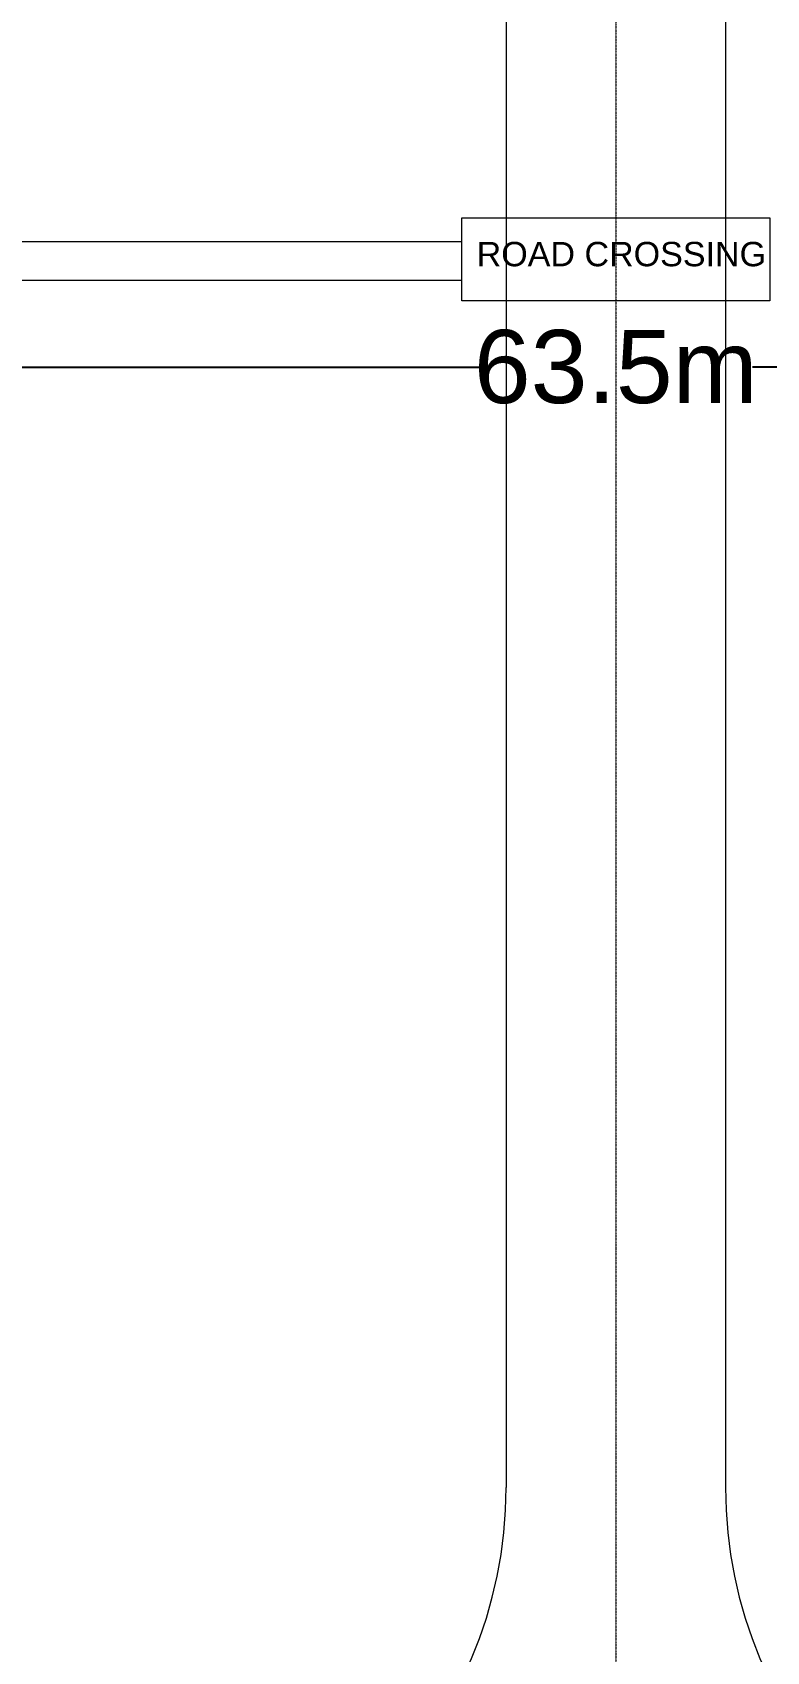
# Model space of a CAD drawing. Header units: inches. Extents: x 19 to 664121, y 34 to 210034.
# Drawn here: x 160805 to 175868, y 114477 to 147694 of the extents above; entities that cross this region are included whole.
import ezdxf

# ---------------------------------------------------------------- set-up
doc = ezdxf.new("R2010")
doc.units = ezdxf.units.IN
doc.header["$MEASUREMENT"] = 0
doc.linetypes.add('DASHDOT2', pattern=[0.5, 0.25, -0.125, 0, -0.125])
doc.layers.add('Cable Trench', color=7, linetype='Continuous', lineweight=13)
doc.layers.add('Layout', color=6, linetype='Continuous', lineweight=20)
doc.styles.get("Standard").update_dxf_attribs({"font": 'arial.ttf'})
doc.dimstyles.get("Standard").update_dxf_attribs({"dimtxt": 0.18, "dimasz": 0.18, "dimexe": 0.18, "dimexo": 0.0625, "dimgap": 0.09, "dimtad": 0, "dimtih": 1, "dimtoh": 1, "dimdec": 4, "dimzin": 0, "dimdsep": 46, "dimtxsty": 'Standard', "dimcen": 0.09, "dimadec": 0, "dimazin": 0, "dimtfac": 1, "dimtdec": 4, "dimtofl": 0, "dimtmove": 0, "dimatfit": 3, "dimfxl": 1, "dimtolj": 1, "dimtzin": 0, "dimarcsym": 0})

# ---------------------------------------------------------------- blocks, each defined once
blk = doc.blocks.new('*D64')
at = {"color": 4, "lineweight": -2, "transparency": 16777216}
for p, q in [((210649, 143500), (210649, 140828)), ((147112, 143403), (147112, 140828)), ((150112, 140829), (169968, 140829)), ((207649, 140829), (175579, 140829))]:
    blk.add_line(p, q, dxfattribs=at)
at = {"color": 4, "transparency": 16777216}
for points in [[(150112, 141329), (150112, 140329), (147112, 140829)], [(207649, 141329), (207649, 140329), (210649, 140829)]]:
    blk.add_solid(points, dxfattribs=at)
at = {"layer": 'Defpoints', "color": 0, "transparency": 16777216}
for p in [(210649, 143500), (147112, 143403), (210649, 140829)]:
    blk.add_point(p, dxfattribs=at)
at = {"transparency": 16777216, "insert": (172774, 140829), "char_height": 1500, "attachment_point": 5}
blk.add_mtext('\\A1;63.5m', dxfattribs=at)

msp = doc.modelspace()

# ---------------------------------------------------------------- linework, layer by layer
at = {"layer": 'Cable Trench', "color": 2, "linetype": 'Continuous'}
for p, q in [((147111.92, 143403.15), (169613.96, 143401.92)), ((169613.96, 142601.94), (147111.92, 142603.15))]:
    msp.add_line(p, q, dxfattribs=at)
msp.add_lwpolyline([(169613.96, 143887.61), (175931.5, 143887.61), (175931.5, 142189.24), (169613.96, 142189.24)], close=True, dxfattribs=at)
at = {"layer": 'Layout', "color": 252, "linetype": 'DASHDOT2', "ltscale": 5}
msp.add_line((172773.57, 170592.19), (172773.57, 106592.19), dxfattribs=at)
at = {"layer": 'Layout', "color": 252}
for p, q in [((175023.57, 156691.65), (175023.57, 136450.57)), ((170523.57, 156206.26), (170523.57, 136855.06)), ((170523.57, 136855.06), (170523.57, 117842.19)), ((175023.57, 136450.57), (175023.57, 117842.19))]:
    msp.add_line(p, q, dxfattribs=at)
for centre, start, end in [((161523.57, 117842.19), 270, 0), ((161523.57, 117842.19), 270, 0), ((184023.57, 117842.19), 180, 270)]:
    msp.add_arc(centre, 9000, start, end, dxfattribs=at)

# ---------------------------------------------------------------- texts
at = {"layer": 'Layout', "color": 7, "insert": (169919.21, 143396.49), "char_height": 500, "attachment_point": 1}
msp.add_mtext('ROAD CROSSING', dxfattribs=at)

# ---------------------------------------------------------------- dimensions: what is measured, and where the dimension line sits
at = {"color": 252}
dim = msp.add_linear_dim(base=(210649.04, 140828.52), p1=(147111.92, 143403.15), p2=(210649.04, 143499.75), dimstyle='Standard', override={"dimtxt": 1500, "dimasz": 3000, "dimtih": 0, "dimdec": 1, "dimlfac": 0.001, "dimpost": 'm', "dimclrd": 4, "dimclre": 4, "dimclrt": 256}, dxfattribs=at)
dim.commit()
dim.dimension.update_dxf_attribs({"geometry": '*D64', "text_midpoint": (172773.57, 140828.52), "dimtype": 160})

doc.saveas('drawing.dxf')
